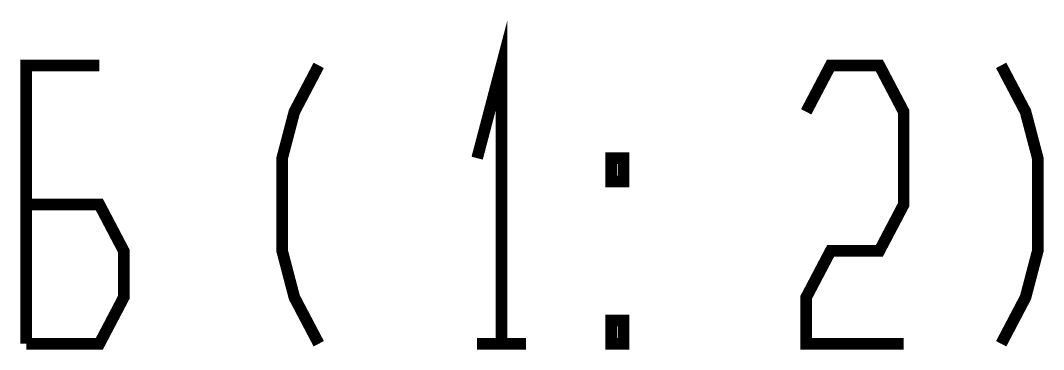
# Model space of a CAD drawing. Header units: millimetres. Extents: x 0 to 1189, y 0 to 841.
# Drawn here: x 750.35 to 772.39, y 192.62 to 199.72 of the extents above; entities that cross this region are included whole.
import ezdxf

# ---------------------------------------------------------------- set-up
doc = ezdxf.new("R2010")
doc.units = ezdxf.units.MM
doc.header["$LTSCALE"] = 65.395
doc.layers.get('0').update_dxf_attribs({"linetype": 'CONTINUOUS'})

msp = doc.modelspace()

# ---------------------------------------------------------------- linework, layer by layer
at = {"color": 2, "linetype": 'CONTINUOUS', "const_width": 0.25}
for points in [[(760.1919832, 196.7480379), (760.7169604, 198.7480529), (760.7169604, 192.7480442)], [(750.4794701, 192.7480442), (750.4794701, 198.7480529), (752.0544742, 198.7480529)], [(756.7794865, 198.7480529), (756.2544367, 197.7480454), (755.9919481, 196.7480379), (755.9919481, 194.7480411), (756.2544367, 193.7480517), (756.7794865, 192.7480442)], [(767.2794653, 197.7480454), (767.8044425, 198.7480529), (768.8544694, 198.7480529), (769.3794466, 197.7480454), (769.3794466, 195.7480486), (768.8544694, 194.7480411), (767.8044425, 194.7480411), (767.2794653, 193.7480517), (767.2794653, 192.7480442), (769.3794466, 192.7480442)], [(771.4795004, 198.7480529), (772.0044776, 197.7480454), (772.2669662, 196.7480379), (772.2669662, 194.7480411), (772.0044776, 193.7480517), (771.4795004, 192.7480442)], [(763.3419914, 196.2480432), (763.0794302, 196.2480432), (763.0794302, 196.7480379), (763.3419914, 196.7480379), (763.3419914, 196.2480432)], [(750.4794701, 192.7480442), (752.0544742, 192.7480442), (752.5794514, 193.7480517), (752.5794514, 194.7480411), (752.0544742, 195.7480486), (750.4794701, 195.7480486)], [(763.3419914, 192.7480442), (763.0794302, 192.7480442), (763.0794302, 193.2480389), (763.3419914, 193.2480389), (763.3419914, 192.7480442)], [(760.1919832, 192.7480442), (761.2419376, 192.7480442)]]:
    msp.add_lwpolyline(points, dxfattribs=at)

doc.saveas('drawing.dxf')
